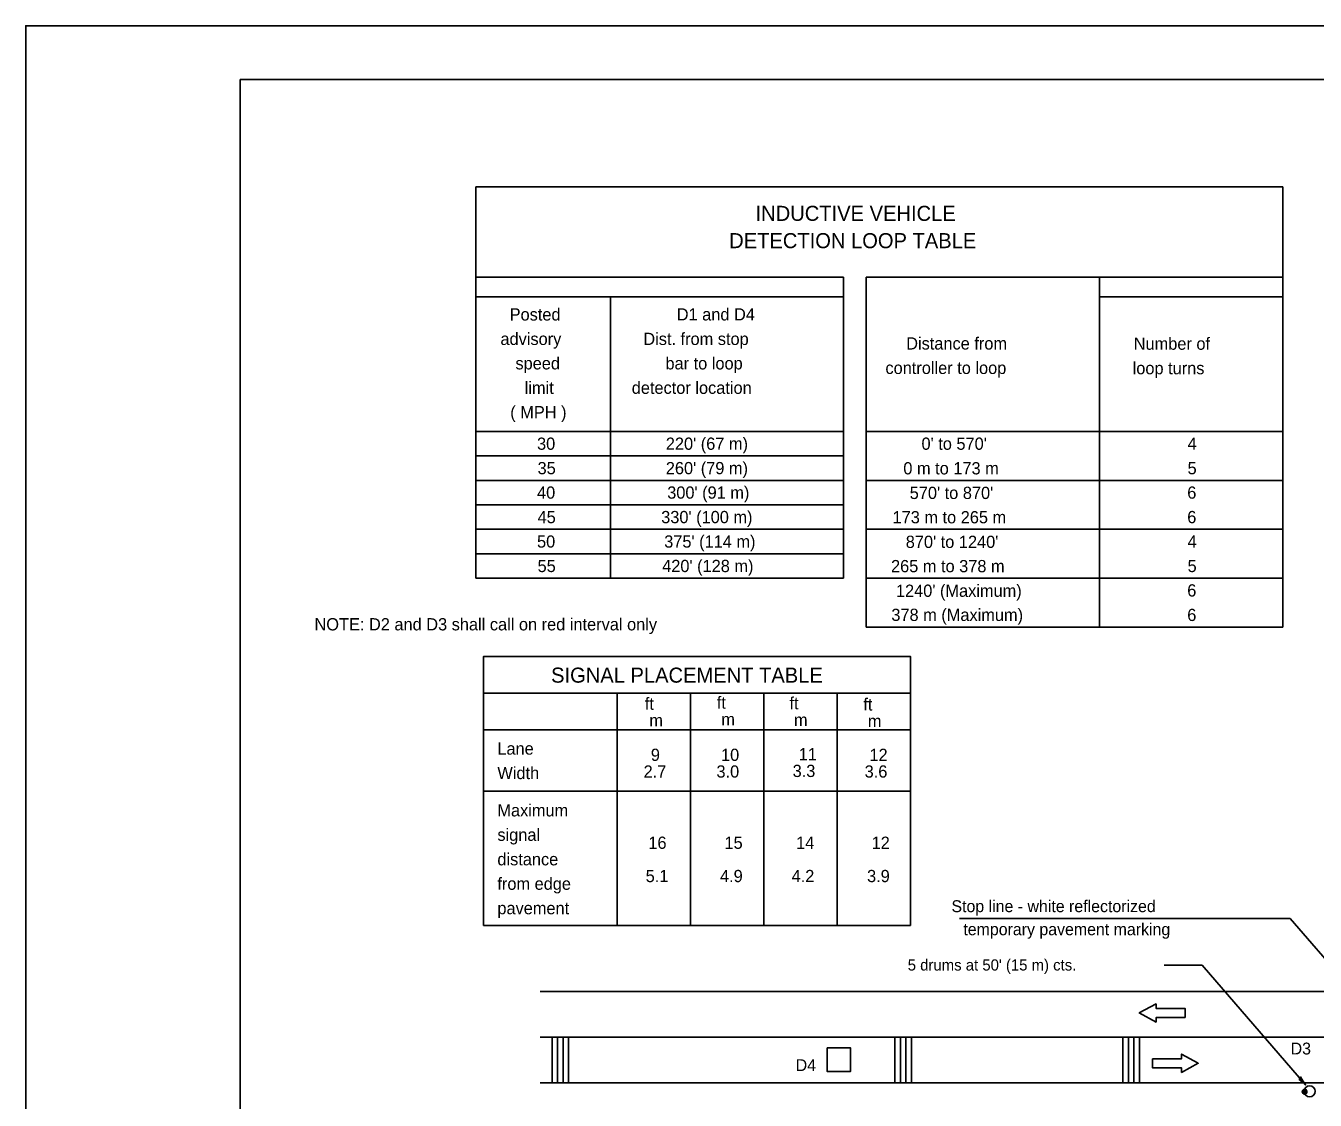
# Model space of a CAD drawing. Extents: x 52832 to 54215, y 64481 to 66497.
# Drawn here: x 52835.1 to 53075.7, y 66296.9 to 66497.3 of the extents above; entities that cross this region are included whole.
import ezdxf

# ---------------------------------------------------------------- set-up
doc = ezdxf.new("R2010")
doc.units = 0
for name, color, linetype in [('Alignment_EX_20 Baseline', 7, 'Continuous'), ('Design_EX_Roadway Dimensions', 7, 'Continuous'), ('Design_PR_EOP', 7, 'Continuous'), ('Level 48', 7, 'Continuous'), ('Sheets_50 Reference Boundary', 7, 'Continuous'), ('Sheets_General Details', 7, 'Continuous'), ('Sheets_Printer Plotting Border', 7, 'Continuous'), ('Stage_Construction Traffic Control', 7, 'Continuous')]:
    doc.layers.add(name, color=color, linetype=linetype)

msp = doc.modelspace()

# ---------------------------------------------------------------- linework, layer by layer
at = {"layer": 'Alignment_EX_20 Baseline'}
msp.add_line((52931.04, 66308.68), (53115.99, 66308.68), dxfattribs=at)
at = {"layer": 'Design_EX_Roadway Dimensions'}
for p, q in [((53071.02, 66330.79), (53009.26, 66330.79)), ((53071.02, 66330.79), (53083.61, 66316.21)), ((53047.48, 66322.12), (53054.56, 66322.12)), ((53054.56, 66322.12), (53073.86, 66299.76))]:
    msp.add_line(p, q, dxfattribs=at)
msp.add_lwpolyline([(53072.82, 66300.99), (53072.68, 66300.79), (53073.2, 66300.35), (53073.86, 66299.76), (53073.35, 66300.55), (53072.92, 66301.27), (53072.82, 66300.99), (53072.75, 66300.84), (53073.48, 66300.2), (53072.93, 66301.11), (53072.88, 66300.86), (53073.19, 66300.55), (53072.96, 66300.91)], dxfattribs=at)
at = {"layer": 'Design_PR_EOP'}
for p, q in [((52931.04, 66317.21), (53427.33, 66317.21)), ((52931.04, 66300.14), (53427.33, 66300.14))]:
    msp.add_line(p, q, dxfattribs=at)
at = {"layer": 'Level 48'}
msp.add_lwpolyline([(52835.06, 66497.33), (53515.06, 66497.33), (53515.06, 66057.33), (52835.06, 66057.33)], close=True, dxfattribs=at)
at = {"layer": 'Sheets_50 Reference Boundary'}
msp.add_lwpolyline([(52875.06, 66487.33), (53505.06, 66487.33), (53505.06, 66087.33), (52875.06, 66087.33)], close=True, dxfattribs=at)
at = {"layer": 'Sheets_General Details'}
for p, q in [((52835.06, 66497.33), (52835.06, 66057.33)), ((53515.06, 66497.33), (52835.06, 66497.33)), ((52987.62, 66394.29), (52987.62, 66450.41)), ((52991.87, 66385.16), (52991.87, 66450.41)), ((52919.05, 66421.66), (52985.28, 66421.66)), ((52919.05, 66421.66), (52919.05, 66394.29)), ((52944.14, 66421.66), (52944.14, 66394.29)), ((52991.87, 66421.66), (53069.62, 66421.66)), ((53035.4, 66403.41), (53035.4, 66421.66)), ((53069.62, 66421.66), (53069.62, 66385.16)), ((52991.87, 66412.54), (53069.62, 66412.54)), ((52991.87, 66403.41), (53069.62, 66403.41)), ((53035.4, 66385.16), (53035.4, 66403.41)), ((52991.87, 66394.29), (53069.62, 66394.29)), ((52991.87, 66385.16), (53069.62, 66385.16)), ((52945.42, 66354.57), (52945.42, 66372.82)), ((52959.11, 66372.82), (52959.11, 66354.57)), ((52972.79, 66354.57), (52972.79, 66372.82)), ((52986.48, 66372.82), (52986.48, 66354.57)), ((53000.17, 66365.98), (52920.44, 66365.98)), ((52920.44, 66365.98), (52920.44, 66354.57)), ((52945.42, 66365.98), (52959.11, 66365.98)), ((52972.79, 66365.98), (52986.48, 66365.98)), ((53000.17, 66354.57), (53000.17, 66365.98)), ((53000.17, 66354.57), (53000.17, 66365.98)), ((53000.17, 66354.57), (52920.44, 66354.57)), ((52920.44, 66354.57), (52920.44, 66329.47)), ((52922.6, 66354.57), (53000.17, 66354.57)), ((52922.6, 66354.57), (52945.42, 66354.57)), ((52945.42, 66329.47), (52945.42, 66354.57)), ((52945.42, 66354.57), (52959.11, 66354.57)), ((52959.11, 66354.57), (52959.11, 66329.47)), ((52959.11, 66354.57), (52972.79, 66354.57)), ((52972.79, 66329.47), (52972.79, 66354.57)), ((52972.79, 66354.57), (52986.48, 66354.57)), ((52986.48, 66354.57), (52986.48, 66329.47)), ((52986.48, 66354.57), (53000.17, 66354.57)), ((53000.17, 66329.47), (53000.17, 66354.57)), ((53000.17, 66329.47), (53000.17, 66354.57)), ((52920.44, 66329.47), (53000.17, 66329.47)), ((52922.6, 66329.47), (52945.42, 66329.47)), ((52959.11, 66329.47), (52972.79, 66329.47)), ((52986.48, 66329.47), (53000.17, 66329.47))]:
    msp.add_line(p, q, dxfattribs=at)
for points in [[(52875.06, 66487.33), (53505.06, 66487.33), (53505.06, 66067.33), (52875.06, 66067.33)], [(52920.44, 66372.82), (52920.44, 66379.66), (53000.17, 66379.66), (53000.17, 66372.82)], [(52920.44, 66365.98), (52920.44, 66372.82), (53000.17, 66372.82), (53000.17, 66365.98)]]:
    msp.add_lwpolyline(points, close=True, dxfattribs=at)
for points in [[(52919.05, 66446.76), (52919.05, 66467.29), (53069.62, 66467.29), (53069.62, 66446.76)], [(52987.62, 66450.41), (52919.05, 66450.41), (52919.05, 66446.76), (52987.62, 66446.76)], [(52991.85, 66450.41), (53035.4, 66450.41), (53035.4, 66446.76), (53069.62, 66446.76), (53069.62, 66450.41)], [(53069.62, 66446.76), (53069.62, 66450.41), (52991.87, 66450.41)], [(52987.62, 66446.76), (52919.05, 66446.76), (52919.05, 66421.66), (52944.14, 66421.66), (52944.14, 66446.76), (52987.62, 66446.76)], [(52987.62, 66446.76), (52919.05, 66446.76)], [(52919.05, 66446.76), (52987.62, 66446.76)], [(52991.85, 66421.66), (53069.62, 66421.66), (53069.62, 66446.76), (53035.47, 66446.76)], [(52991.85, 66421.66), (53035.4, 66421.66), (53035.4, 66446.76)], [(53069.62, 66446.76), (53069.62, 66421.66)], [(52919.05, 66421.66), (52987.62, 66421.66)], [(52919.05, 66417.1), (52987.62, 66417.1)], [(52919.05, 66412.54), (52987.62, 66412.54)], [(52919.05, 66407.98), (52987.62, 66407.98)], [(52919.05, 66403.41), (52987.62, 66403.41)], [(52919.05, 66398.85), (52987.62, 66398.85)], [(52919.05, 66394.29), (52987.62, 66394.29)]]:
    msp.add_lwpolyline(points, dxfattribs=at)
at = {"layer": 'Sheets_Printer Plotting Border'}
msp.add_lwpolyline([(52835.06, 66057.33), (53515.06, 66057.33), (53515.06, 66497.33), (52835.06, 66497.33)], close=True, dxfattribs=at)
at = {"layer": 'Stage_Construction Traffic Control'}
for p, q in [((52933.28, 66300.15), (52933.28, 66308.68)), ((52934.3, 66300.15), (52934.3, 66308.68)), ((52935.32, 66300.15), (52935.32, 66308.68)), ((52936.35, 66300.15), (52936.35, 66308.68)), ((52997.23, 66300.15), (52997.23, 66308.68)), ((52998.26, 66300.15), (52998.26, 66308.68)), ((52999.28, 66300.15), (52999.28, 66308.68)), ((53000.31, 66300.15), (53000.31, 66308.68)), ((53039.77, 66300.15), (53039.77, 66308.68)), ((53040.8, 66300.15), (53040.8, 66308.68)), ((53041.82, 66300.15), (53041.82, 66308.68)), ((53042.85, 66300.15), (53042.85, 66308.68))]:
    msp.add_line(p, q, dxfattribs=at)
for points in [[(53051.38, 66312.32), (53045.97, 66312.32), (53045.97, 66311.47), (53042.84, 66313.18), (53045.97, 66314.88), (53045.97, 66314.03), (53051.38, 66314.03)], [(52984.59, 66306.65), (52984.59, 66302.28), (52988.96, 66302.28), (52988.96, 66306.65)], [(53045.31, 66304.64), (53050.72, 66304.64), (53050.72, 66305.5), (53053.85, 66303.79), (53050.72, 66302.08), (53050.72, 66302.94), (53045.31, 66302.94)]]:
    msp.add_lwpolyline(points, close=True, dxfattribs=at)
for points in [[(53074.11, 66298.34), (53074.03, 66298.2), (53073.86, 66298.08), (53073.65, 66298.05), (53073.47, 66298.11), (53073.33, 66298.21), (53073.25, 66298.46), (53073.3, 66298.71), (53073.48, 66298.88), (53073.7, 66298.93), (53073.91, 66298.88), (53074.05, 66298.74), (53074.11, 66298.6), (53074.12, 66298.39), (53074.01, 66298.23), (53073.85, 66298.11), (53073.67, 66298.07), (53073.53, 66298.13), (53073.36, 66298.21), (53073.3, 66298.37), (53073.27, 66298.54), (53073.31, 66298.69), (53073.5, 66298.86), (53073.7, 66298.91), (53073.9, 66298.86), (53074.04, 66298.74), (53074.09, 66298.59), (53074.1, 66298.39), (53074, 66298.24), (53073.85, 66298.14), (53073.66, 66298.1), (53073.5, 66298.16), (53073.37, 66298.22), (53073.33, 66298.38), (53073.29, 66298.53), (53073.34, 66298.68), (53073.51, 66298.84), (53073.71, 66298.88), (53073.9, 66298.84), (53074.02, 66298.72), (53074.08, 66298.59), (53074.06, 66298.39), (53073.98, 66298.26), (53073.83, 66298.15), (53073.65, 66298.12), (53073.5, 66298.18), (53073.41, 66298.25), (53073.36, 66298.37), (53073.31, 66298.52), (53073.37, 66298.64), (53073.52, 66298.8), (53073.71, 66298.85), (53073.9, 66298.81), (53074.01, 66298.69), (53074.06, 66298.58), (53074.03, 66298.4), (53073.96, 66298.28), (53073.82, 66298.17), (53073.65, 66298.15), (53073.51, 66298.2), (53073.43, 66298.27), (53073.38, 66298.4), (53073.34, 66298.52), (53073.39, 66298.62), (53073.54, 66298.78), (53073.71, 66298.82), (53073.89, 66298.79), (53073.99, 66298.67), (53074.02, 66298.56), (53074.01, 66298.4), (53073.96, 66298.3), (53073.8, 66298.19), (53073.66, 66298.18), (53073.53, 66298.22), (53073.45, 66298.29), (53073.39, 66298.41), (53073.37, 66298.52), (53073.42, 66298.61), (53073.56, 66298.76), (53073.72, 66298.79), (53073.89, 66298.76), (53073.97, 66298.66), (53074, 66298.54), (53073.97, 66298.42), (53073.93, 66298.33), (53073.8, 66298.21), (53073.67, 66298.2), (53073.56, 66298.24), (53073.48, 66298.3), (53073.43, 66298.36), (53073.41, 66298.41), (53073.4, 66298.51), (53073.45, 66298.6), (53073.53, 66298.7), (53073.61, 66298.74), (53073.74, 66298.76), (53073.86, 66298.74), (53073.96, 66298.64), (53073.97, 66298.54), (53073.95, 66298.41), (53073.89, 66298.31)], [(53073.89, 66298.31), (53073.78, 66298.24), (53073.66, 66298.23), (53073.54, 66298.31), (53073.48, 66298.35), (53073.44, 66298.42), (53073.44, 66298.51), (53073.47, 66298.59), (53073.54, 66298.65), (53073.63, 66298.72), (53073.72, 66298.73), (53073.81, 66298.73), (53073.87, 66298.68), (53073.96, 66298.54), (53073.91, 66298.4), (53073.83, 66298.31), (53073.76, 66298.26), (53073.65, 66298.26), (53073.56, 66298.33), (53073.5, 66298.41), (53073.5, 66298.48), (53073.52, 66298.57), (53073.58, 66298.63), (53073.67, 66298.67), (53073.75, 66298.68), (53073.89, 66298.63), (53073.93, 66298.54), (53073.89, 66298.44), (53073.85, 66298.36), (53073.78, 66298.32), (53073.66, 66298.3), (53073.58, 66298.32), (53073.52, 66298.36), (53073.48, 66298.4), (53073.47, 66298.53), (53073.5, 66298.58), (53073.57, 66298.64), (53073.67, 66298.68), (53073.76, 66298.7), (53073.83, 66298.72), (53073.9, 66298.69), (53073.95, 66298.63), (53073.89, 66298.53), (53073.88, 66298.45), (53073.83, 66298.38), (53073.71, 66298.33), (53073.61, 66298.32), (53073.55, 66298.37), (53073.53, 66298.43), (53073.54, 66298.5), (53073.57, 66298.57), (53073.65, 66298.61), (53073.74, 66298.63), (53073.85, 66298.6), (53073.87, 66298.56), (53073.86, 66298.48), (53073.77, 66298.41), (53073.69, 66298.35), (53073.61, 66298.35), (53073.57, 66298.41), (53073.57, 66298.46), (53073.59, 66298.53), (53073.72, 66298.6), (53073.84, 66298.57), (53073.85, 66298.51), (53073.76, 66298.43), (53073.67, 66298.38), (53073.6, 66298.41), (53073.61, 66298.48), (53073.71, 66298.53), (53073.79, 66298.54), (53073.68, 66298.43), (53073.66, 66298.47), (53073.63, 66298.52), (53073.74, 66298.56), (53073.82, 66298.51), (53073.75, 66298.46)]]:
    msp.add_lwpolyline(points, dxfattribs=at)
msp.add_circle((53074.63, 66298.57), 1.02, dxfattribs=at)

# ---------------------------------------------------------------- texts
at = {"layer": 'Design_EX_Roadway Dimensions'}
for s, height, p in [('Stop line - white reflectorized', 2.2197, (53007.79, 66331.99)), ('temporary pavement marking', 2.2197, (53010.01, 66327.69)), ("5 drums at 50' (15 m) cts.", 2.081, (52999.63, 66321.1))]:
    msp.add_text(s, height=height, dxfattribs=at).set_placement(p)
at = {"layer": 'Sheets_General Details'}
for s, height, p in [('INDUCTIVE VEHICLE', 2.8079, (52971.24, 66460.94)), ('DETECTION LOOP TABLE', 2.8079, (52966.31, 66455.85)), ('Posted', 2.281, (52925.35, 66442.35)), ('D1 and D4', 2.281, (52956.53, 66442.36)), ('advisory', 2.281, (52923.63, 66437.79)), ('Dist. from stop', 2.2814, (52950.29, 66437.79)), ('Distance from', 2.2814, (52999.34, 66436.94)), ('Number of', 2.281, (53041.8, 66436.9)), ('speed', 2.281, (52926.43, 66433.23)), ('bar to loop', 2.2814, (52954.42, 66433.23)), ('controller to loop', 2.2814, (52995.47, 66432.38)), ('loop turns', 2.281, (53041.6, 66432.33)), ('limit', 2.281, (52928.16, 66428.67)), ('detector location', 2.2814, (52948.13, 66428.67)), ('( MPH )', 2.281, (52925.46, 66424.11)), ('30', 2.281, (52930.46, 66418.24)), ("220' (67 m)", 2.2814, (52954.49, 66418.24)), ("0' to 570'", 2.281, (53002.2, 66418.24)), ('4', 2.28, (53051.85, 66418.24)), ('35', 2.281, (52930.56, 66413.68)), ("260' (79 m)", 2.2814, (52954.49, 66413.68)), ('0 m to 173 m', 2.2814, (52998.81, 66413.65)), ('5', 2.28, (53051.85, 66413.68)), ('40', 2.281, (52930.46, 66409.12)), ("300' (91 m)", 2.2814, (52954.75, 66409.12)), ("570' to 870'", 2.2814, (53000, 66409.06)), ('6', 2.28, (53051.79, 66409.12)), ('45', 2.281, (52930.56, 66404.55)), ("330' (100 m)", 2.2814, (52953.63, 66404.55)), ('173 m to 265 m', 2.2814, (52996.8, 66404.52)), ('6', 2.28, (53051.79, 66404.55)), ('50', 2.281, (52930.46, 66399.99)), ("375' (114 m)", 2.2814, (52954.19, 66399.99)), ("870' to 1240'", 2.2814, (52999.26, 66399.93)), ('4', 2.28, (53051.85, 66399.99)), ('55', 2.281, (52930.56, 66395.43)), ("420' (128 m)", 2.2814, (52953.81, 66395.43)), ('265 m to 378 m', 2.2814, (52996.51, 66395.4)), ('5', 2.28, (53051.85, 66395.43)), ("1240' (Maximum)", 2.2814, (52997.43, 66390.81)), ('6', 2.28, (53051.79, 66390.87)), ('NOTE: D2 and D3 shall call on red interval only', 2.2814, (52888.93, 66384.55)), ('378 m (Maximum)', 2.2814, (52996.57, 66386.31)), ('6', 2.28, (53051.79, 66386.3)), ('SIGNAL PLACEMENT TABLE', 2.8079, (52933.08, 66374.8)), ('ft', 2.281, (52950.57, 66369.74)), ('ft', 2.281, (52964, 66369.94)), ('ft', 2.281, (52977.56, 66369.83)), ('ft', 2.281, (52991.34, 66369.61)), (' m', 2.281, (52950.57, 66366.63)), (' m', 2.281, (52964, 66366.83)), (' m', 2.281, (52977.56, 66366.72)), (' m', 2.281, (52991.34, 66366.5)), ('Lane', 2.281, (52923.06, 66361.37)), (' 9', 2.281, (52950.85, 66360.2)), ('10', 2.281, (52964.79, 66360.2)), ('11', 2.281, (52979.28, 66360.31)), ('12', 2.281, (52992.49, 66360.2)), ('Width', 2.281, (52923.06, 66356.81)), ('2.7', 2.281, (52950.34, 66357.09)), ('3.0', 2.281, (52963.94, 66357.09)), ('3.3', 2.281, (52978.15, 66357.2)), ('3.6', 2.281, (52991.59, 66357.09)), ('Maximum', 2.281, (52923.06, 66349.85)), ('signal', 2.281, (52923.06, 66345.29)), ('16', 2.281, (52951.23, 66343.8)), ('15', 2.281, (52965.44, 66343.8)), ('14', 2.281, (52978.8, 66343.8)), ('12', 2.281, (52992.89, 66343.8)), ('distance', 2.281, (52923.06, 66340.72)), ('5.1', 2.281, (52950.73, 66337.59)), ('4.9', 2.281, (52964.6, 66337.59)), ('4.2', 2.281, (52977.96, 66337.59)), ('3.9', 2.281, (52992.04, 66337.59)), ('from edge', 2.281, (52923.06, 66336.16)), ('pavement', 2.281, (52923.06, 66331.6))]:
    msp.add_text(s, height=height, dxfattribs=at).set_placement(p)
at = {"layer": 'Stage_Construction Traffic Control'}
for s, p in [('D3', (53071.08, 66305.44)), ('D4', (52978.72, 66302.34))]:
    msp.add_text(s, height=2.22, dxfattribs=at).set_placement(p)

doc.saveas('drawing.dxf')
